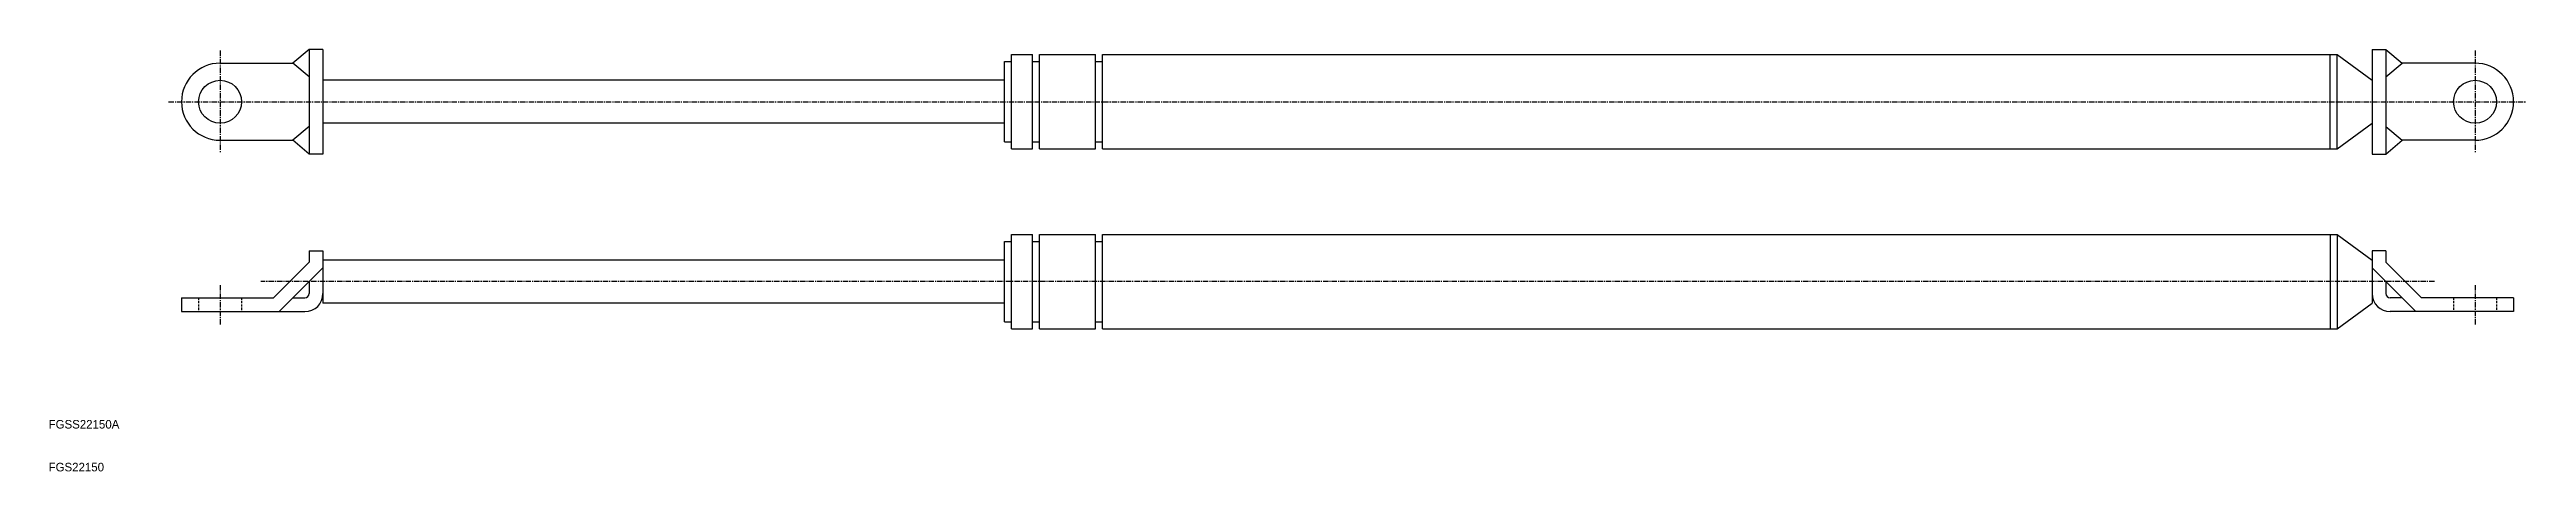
# Model space of a CAD drawing. Extents: x 10 to 588, y 10 to 108.
import ezdxf

# ---------------------------------------------------------------- set-up
doc = ezdxf.new("R2010")
doc.units = 0
doc.linetypes.add('CENTER', pattern=[2, 1.25, -0.25, 0.25, -0.25])
doc.linetypes.add('DASHED', pattern=[0.75, 0.5, -0.25])
doc.layers.get('0').update_dxf_attribs({"linetype": 'CONTINUOUS'})
doc.layers.add('CENTER', color=1, linetype='CENTER')

msp = doc.modelspace()

# ---------------------------------------------------------------- linework, layer by layer
at = {"color": 7, "linetype": 'CONTINUOUS'}
for p, q in [((50, 105.3), (67, 105.3)), ((70.8, 108.5), (67, 105.3)), ((70.8, 102.1), (67, 105.3)), ((70.8, 108.5), (70.8, 84.1)), ((74, 108.5), (70.8, 108.5)), ((74, 108.5), (74, 84.1)), ((233, 86.93), (233, 105.67)), ((233, 105.67), (234.63, 105.67)), ((234.63, 85.3), (234.63, 107.3)), ((234.63, 107.3), (239.52, 107.3)), ((239.52, 85.3), (239.52, 107.3)), ((239.52, 105.67), (241.15, 105.67)), ((241.15, 85.3), (241.15, 107.3)), ((241.15, 107.3), (254.19, 107.3)), ((254.19, 85.3), (254.19, 107.3)), ((254.19, 105.67), (255.82, 105.67)), ((255.82, 107.3), (543.85, 107.3)), ((255.82, 85.3), (255.82, 107.3)), ((542.22, 85.3), (542.22, 107.3)), ((543.85, 107.3), (552, 101.3)), ((543.85, 85.3), (543.85, 107.3)), ((552, 108.5), (552, 84.1)), ((552, 108.5), (555.2, 108.5)), ((555.2, 108.5), (555.2, 84.1)), ((555.2, 108.5), (559, 105.3)), ((555.2, 102.1), (559, 105.3)), ((576, 105.3), (559, 105.3)), ((233, 101.3), (74, 101.3)), ((50, 87.3), (67, 87.3)), ((70.8, 90.5), (67, 87.3)), ((70.8, 84.1), (67, 87.3)), ((233, 91.3), (74, 91.3)), ((233, 86.93), (234.63, 86.93)), ((239.52, 86.93), (241.15, 86.93)), ((254.19, 86.93), (255.82, 86.93)), ((543.85, 85.3), (552, 91.3)), ((555.2, 90.5), (559, 87.3)), ((555.2, 84.1), (559, 87.3)), ((576, 87.3), (559, 87.3)), ((74, 84.1), (70.8, 84.1)), ((234.63, 85.3), (239.52, 85.3)), ((241.15, 85.3), (254.19, 85.3)), ((255.82, 85.3), (543.85, 85.3)), ((552, 84.1), (555.2, 84.1)), ((233, 44.93), (233, 63.67)), ((233, 63.67), (234.63, 63.67)), ((234.63, 43.3), (234.63, 65.3)), ((234.63, 65.3), (239.52, 65.3)), ((239.52, 43.3), (239.52, 65.3)), ((239.52, 63.67), (241.15, 63.67)), ((241.15, 43.3), (241.15, 65.3)), ((241.15, 65.3), (254.19, 65.3)), ((254.19, 43.3), (254.19, 65.3)), ((254.19, 63.67), (255.82, 63.67)), ((255.82, 65.3), (543.85, 65.3)), ((255.82, 43.3), (255.82, 65.3)), ((542.22, 65.3), (542.22, 43.3)), ((543.85, 65.3), (543.85, 43.3)), ((543.85, 65.3), (552, 59.3)), ((70.8, 58.825483), (62.474517, 50.5)), ((70.8, 61.5), (70.8, 58.825483)), ((70.8, 61.5), (74, 61.5)), ((74, 61.5), (74, 49.3)), ((233, 59.3), (74, 59.3)), ((552, 61.5), (552, 49.3)), ((555.2, 61.5), (552, 61.5)), ((555.2, 61.5), (555.2, 58.825483)), ((555.2, 58.825483), (563.525483, 50.5)), ((74, 57.5), (63.8, 47.3)), ((70.8, 54.3), (70.8, 51.5)), ((552, 57.5), (562.2, 47.3)), ((555.2, 54.3), (555.2, 51.5)), ((41, 50.5), (62.474517, 50.5)), ((41, 50.5), (41, 47.3)), ((41, 47.3), (69.8, 47.3)), ((67, 50.5), (69.8, 50.5)), ((233, 49.3), (74, 49.3)), ((543.85, 43.3), (552, 49.3)), ((559, 50.5), (556.2, 50.5)), ((585, 47.3), (556.2, 47.3)), ((585, 50.5), (563.525483, 50.5)), ((585, 50.5), (585, 47.3)), ((233, 44.93), (234.63, 44.93)), ((234.63, 43.3), (239.52, 43.3)), ((239.52, 44.93), (241.15, 44.93)), ((241.15, 43.3), (254.19, 43.3)), ((254.19, 44.93), (255.82, 44.93)), ((255.82, 43.3), (543.85, 43.3))]:
    msp.add_line(p, q, dxfattribs=at)
at = {"color": 3, "linetype": 'DASHED'}
for p, q in [((45, 50.5), (45, 47.3)), ((55, 50.5), (55, 47.3)), ((571, 50.5), (571, 47.3)), ((581, 50.5), (581, 47.3))]:
    msp.add_line(p, q, dxfattribs=at)
at = {"color": 7, "linetype": 'CONTINUOUS'}
for centre in [(50, 96.3), (576, 96.3)]:
    msp.add_circle(centre, 5, dxfattribs=at)
for centre, radius, start, end in [((50, 96.3), 9, 90, 270), ((576, 96.3), 9, 270, 90), ((69.8, 51.5), 1, 270, 0), ((69.8, 51.5), 4.2, 270, 0), ((556.2, 51.5), 4.2, 180, 270), ((556.2, 51.5), 1, 180, 270)]:
    msp.add_arc(centre, radius, start, end, dxfattribs=at)
at = {"layer": 'CENTER', "color": 1, "linetype": 'CENTER'}
for p, q in [((50, 108.3), (50, 84.3)), ((576, 108.3), (576, 84.3)), ((38, 96.3), (588, 96.3)), ((50, 53.5), (50, 44.3)), ((566.525483, 54.3), (59.474517, 54.3)), ((576, 53.5), (576, 44.3))]:
    msp.add_line(p, q, dxfattribs=at)

# ---------------------------------------------------------------- texts
at = {"color": 7, "linetype": 'CONTINUOUS'}
for s, p in [('FGSS22150A', (10, 20)), ('FGS22150', (10, 10))]:
    msp.add_text(s, height=2, dxfattribs=at).set_placement(p)

doc.saveas('drawing.dxf')
